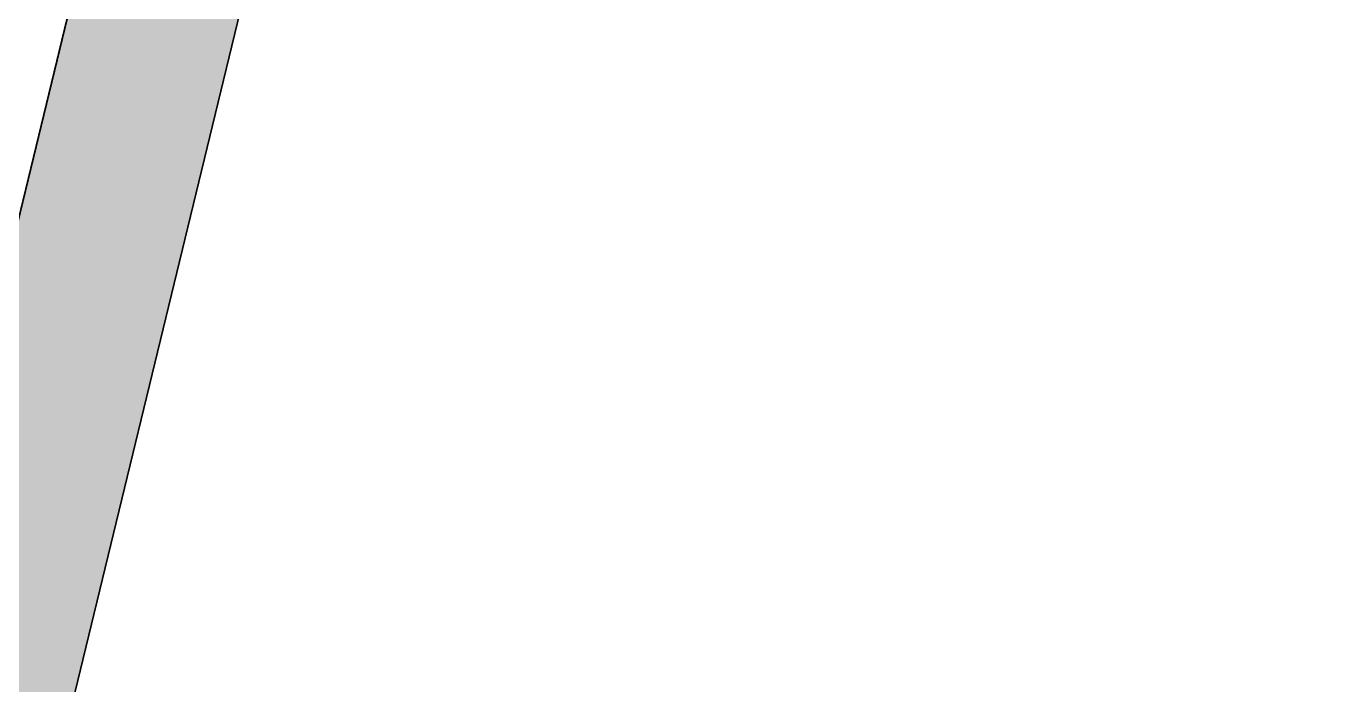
# Model space of a CAD drawing. Header units: metres. Extents: x 493 to 630, y -132 to -15.
# Drawn here: x 537.312 to 540.448, y -35.54 to -33.959 of the extents above; entities that cross this region are included whole.
import ezdxf

# ---------------------------------------------------------------- set-up
doc = ezdxf.new("R2010")
doc.units = ezdxf.units.M
doc.header["$MEASUREMENT"] = 0
for name, color, linetype in [('a_caramida', 2, 'Continuous'), ('a_cote_50', 9, 'Continuous'), ('a_pereti_hasuri', 253, 'Continuous')]:
    doc.layers.add(name, color=color, linetype=linetype)
doc.layers.add('a_suprafete', color=7, linetype='Continuous', plot=False)

msp = doc.modelspace()

# ---------------------------------------------------------------- hatches: boundary and pattern name
at = {"layer": 'a_pereti_hasuri', "ltscale": 0.3}
h = msp.add_hatch(dxfattribs=at)
h.set_pattern_fill('ANSI33', color=256, scale=0.25, style=0)
h.set_pattern_definition([(45, (-4877.47588, 8292.44909), (-0.04419417382, 0.04419417382), []), (45, (-4877.43168, 8292.44909), (-0.04419417382, 0.04419417382), [0.03125, -0.015625])])
h.paths.add_polyline_path([(537.5276, -22.1954), (537.6191, -21.8177), (538.3577, -21.9967), (538.2662, -22.3744)], flags=17)
h.paths.add_polyline_path([(536.8805, -21.6387), (536.789, -22.0164), (536.5651, -21.9621), (536.6423, -24.8413), (538.4399, -25.2769), (538.381, -25.5199), (536.6492, -25.1002), (536.7126, -27.4616), (537.8537, -27.7381), (537.8066, -27.9325), (536.7181, -27.6687), (536.7745, -29.7711), (536.9689, -29.8182), (536.9218, -30.0126), (537.0676, -30.0479), (536.9663, -30.4658), (536.2374, -30.2892), (536.1419, -21.4597)])
h.paths.add_polyline_path([(537.6466, -30.6307), (538.1811, -30.7603), (536.881, -36.125), (537.8043, -36.3487), (537.8985, -35.96), (537.364, -35.8304), (538.6712, -30.4366), (537.7479, -30.2128)])
h.paths.add_polyline_path([(538.8345, -36.5984), (538.9287, -36.2096), (539.2397, -36.285), (539.1455, -36.6737)])
h.paths.add_polyline_path([(540.2757, -36.5361), (540.1815, -36.9248), (541.717, -37.297), (541.8112, -36.9082), (541.232, -36.7678), (540.8627, -36.6783)])
h.paths.add_polyline_path([(542.8414, -37.1579), (543.1524, -37.2333), (543.0582, -37.622), (542.7472, -37.5466)])
h.paths.add_polyline_path([(546.6541, -38.4935), (546.9651, -38.5688), (547.0593, -38.1801), (546.7483, -38.1047)])
h.paths.add_polyline_path([(546.0574, -32.2266), (546.4267, -32.3161), (546.4196, -32.3453), (546.8812, -32.4571), (546.8318, -32.6612), (546.3701, -32.5494), (546.3136, -32.7826), (546.129, -32.7379), (544.9348, -37.6652), (545.7181, -37.8551), (545.6239, -38.2438), (544.0884, -37.8717), (544.1826, -37.4829), (544.7502, -37.6205), (545.9443, -32.6931)])

# ---------------------------------------------------------------- linework, layer by layer
at = {"layer": 'a_caramida', "ltscale": 0.3}
msp.add_lwpolyline([(568.5645, -28.8028), (539.9527, -21.8688), (539.835, -22.3547), (536.1417, -21.4451), (536.2374, -30.2892), (538.1811, -30.7603), (536.881, -36.125), (548.6367, -38.9739)], dxfattribs=at)
msp.add_lwpolyline([(537.6466, -30.6307), (538.1811, -30.7603), (536.881, -36.125), (537.8043, -36.3487), (537.8985, -35.96), (537.364, -35.8304), (538.6712, -30.4366), (537.7479, -30.2128), (537.7479, -30.2128)], close=True, dxfattribs=at)
at = {"layer": 'a_cote_50', "ltscale": 0.3}
for points in [[(557.296, -51.3164), (557.2625, -41.0914), (552.7221, -39.991), (552.1442, -42.3758), (548.0526, -41.3842), (548.6367, -38.9739), (536.881, -36.125), (538.1811, -30.7603), (536.2374, -30.2892), (536.1417, -21.4451), (539.835, -22.3547), (539.9527, -21.8688), (568.5645, -28.8028), (567.4818, -40.5631), (570.7455, -40.2911), (570.7455, -40.6911), (570.9553, -40.6911), (570.9553, -47.6311), (570.6253, -47.6311), (570.6253, -59.2511)], [(568.7453, -89.1211), (570.9453, -89.1211), (570.9453, -40.2745), (567.4818, -40.5631), (568.5645, -28.8028), (539.9527, -21.8688), (539.835, -22.3547), (536.1514, -21.462), (536.2469, -30.2915), (538.1811, -30.7603), (536.881, -36.125), (548.6367, -38.9739), (557.2625, -41.0914), (557.2618, -51.3164), (560.1356, -51.3166), (560.1356, -58.222), (560.1356, -71.7996), (557.2551, -71.7996), (557.3251, -78.5696), (553.7851, -78.5696), (553.7851, -89.1211), (570.9453, -89.1211)]]:
    msp.add_lwpolyline(points, dxfattribs=at)
at = {"layer": 'a_suprafete', "ltscale": 0.3}
msp.add_lwpolyline([(551.9154, -25.2501), (540.5109, -22.4862), (539.2273, -27.7829), (539.3095, -27.8028), (539.1964, -28.2693), (536.7181, -27.6687), (536.7745, -29.7711), (536.9689, -29.8182), (536.9218, -30.0126), (538.6712, -30.4366), (537.364, -35.8304), (544.7502, -37.6205)], dxfattribs=at)

doc.saveas('drawing.dxf')
